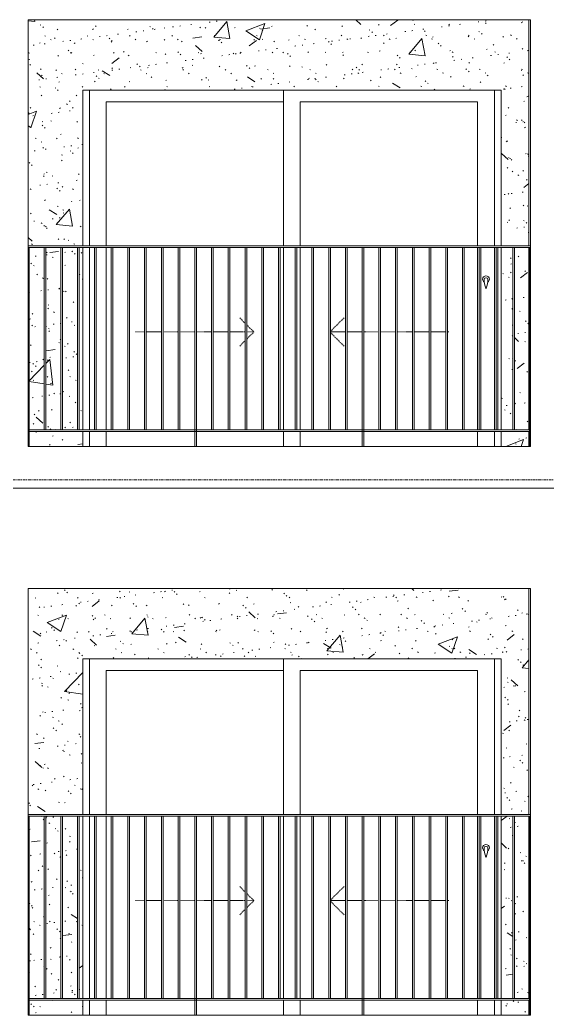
# Model space of a CAD drawing. Header units: millimetres. Extents: x -134153 to 99383, y -5233 to 35400.
# Drawn here: x -69103 to -65953, y 19400 to 25350 of the extents above; entities that cross this region are included whole.
import ezdxf

# ---------------------------------------------------------------- set-up
doc = ezdxf.new("R2010")
doc.units = ezdxf.units.MM
doc.linetypes.add('Centre', pattern=[31.75, 6.35, -4.7625, 15.875, -4.7625])
doc.linetypes.add('Dash', pattern=[6, 3, -3])
for name, color, linetype, lineweight in [('0-1', 7, 'Continuous', 5), ('A-DOOR', 31, 'Continuous', 9), ('A-DOOR-FRAM', 31, 'Continuous', 9), ('A-DOOR-HDLN', 31, 'Dash', 9), ('A-FLOR-HRAL', 11, 'Continuous', 9), ('A-FLOR-LEVL-2', 51, 'Centre', 9), ('A-WALL', 113, 'Continuous', 9), ('A-WALL-PATT-1', 9, 'Continuous', 9), ('I-WALL-1', 7, 'Continuous', 9)]:
    doc.layers.add(name, color=color, linetype=linetype, lineweight=lineweight)
pattern_1 = [(50, (-81864.4, 1200), (1165.978, -102.01), [121.92, -1341.12]), (355, (-81864.4, 1200), (-225.554, 1222.763), [97.536, -1072.896]), (100.451, (-81767.3, 1191.5), (940.433, 1120.746), [103.616, -1139.776]), (46.184, (-81864.4, 1525.1), (1734.906, -269.074), [182.88, -2011.68]), (96.636, (-81719.9, 1502.7), (1519.38, 1583.54), [155.42, -1709.66]), (351.184, (-81864.4, 1525.1), (1519.39, 1583.52), [146.3, -1609.34]), (21, (-81701.9, 1443.8), (970.332, -654.498), [121.92, -1341.12]), (326, (-81701.9, 1443.8), (395.533, 1178.804), [97.536, -1072.896]), (71.451, (-81621, 1389.3), (1365.87, 524.296), [103.616, -1139.776]), (37.5, (-81864.44, 1200), (19.767, 541.153), [53.645, -1006.246, 53.645, -1035.507, -1076.96]), (37.5, (-81864.44, 1200), (19.767, 541.153), [-2149.043, 53.645, -1023.315]), (7.5, (-81864.44, 1200), (427.646, 641.156), [53.645, -567.334, 53.645, -981.862, -410.464]), (7.5, (-81864.44, 1200), (427.646, 641.156), [-1656.486, 53.645, -356.82]), (327.5, (-82226.95, 1200), (867.782, -36.665), [53.645, -352.755, 53.645, -1214.323, -1682.496]), (327.5, (-82226.95, 1200), (867.782, -36.665), [-1674.368, 53.645, -1628.85]), (317.5, (-82389.5, 1200), (948.028, 162.73), [53.645, -474.675, 53.645, -788.416, -1194.816]), (317.5, (-82389.5, 1200), (948.028, 162.73), [-1370.38, 53.645, -1141.17])]
pattern_2 = [(37.5, (-81864.44, 1200), (-5.1206, 156.61216), [5.364, -118.181, 5.364, -132.812, -132.08]), (37.5, (-81864.44, 1200), (-5.1206, 156.61216), [-261.722, 5.364, -126.716]), (7.5, (-81864.44, 1200), (143.847, 229.3842), [5.364, -61.285, 5.364, -105.989, -42.672]), (7.5, (-81864.44, 1200), (143.847, 229.3842), [-178.003, 5.364, -37.308]), (327.5, (-81964.42, 1200), (253.1176, 0.4601), [5.364, -35.276, 5.364, -140.94, -191.008]), (327.5, (-81964.42, 1200), (253.1176, 0.4601), [-186.944, 5.364, -185.644]), (317.5, (-81964.42, 1200), (244.3381, 71.3376), [5.364, -14.956, 5.364, -90.546, -109.728]), (317.5, (-81964.42, 1200), (244.3381, 71.3376), [-116.23, 5.364, -104.364])]

# ---------------------------------------------------------------- blocks, each defined once
blk = doc.blocks.new('NCV_TKTC_TANG 6 - 8_rvt-1-TKCS_MẶT ĐỨNG HƯỚNG BẮC')
at = {"layer": 'A-WALL-PATT-1'}
h = blk.add_hatch(dxfattribs=at)
h.set_pattern_fill('FP_2', color=256, style=0, pattern_type=2)
h.set_pattern_definition(pattern_1)
h.paths.add_polyline_path([(-66073.4, 22800), (-66062.6, 22800), (-66062.6, 22890), (-66227.6, 22890), (-66227.6, 22800)])
h.paths.add_polyline_path([(-69047.6, 22800), (-68727.6, 22800), (-68727.6, 22890), (-69047.6, 22890)])
h.paths.add_polyline_path([(-68957.6, 22900), (-68957.6, 23990), (-69047.6, 23990), (-69047.6, 22900), (-69008, 22900)])
h.paths.add_polyline_path([(-68947.6, 22900), (-68857.6, 22900), (-68857.6, 23990), (-68947.6, 23990), (-68947.6, 23076.6)])
h.paths.add_polyline_path([(-68847.6, 22900), (-68757.6, 22900), (-68757.6, 23990), (-68847.6, 23990), (-68847.6, 23076.6)])
h.paths.add_polyline_path([(-68747.6, 22900), (-68727.6, 22900), (-68727.6, 23990), (-68747.6, 23990), (-68747.6, 23076.6)])
h.paths.add_polyline_path([(-66062.6, 22900), (-66062.6, 23990), (-66147.6, 23990), (-66147.6, 22900), (-66080.7, 22900)])
h.paths.add_polyline_path([(-66227.6, 22900), (-66157.6, 22900), (-66157.6, 23990), (-66227.6, 23990), (-66227.6, 23018.8)])
h.paths.add_polyline_path([(-68727.6, 24000), (-68727.6, 24930), (-66227.6, 24930), (-66227.6, 24000), (-66062.6, 24000), (-66062.6, 25350), (-69052.6, 25350), (-69052.6, 24000), (-68856.1, 24000)])
h = blk.add_hatch(dxfattribs=at)
h.set_pattern_fill('FP_3', color=256, style=0, pattern_type=2)
h.set_pattern_definition(pattern_2)
h.paths.add_polyline_path([(-66073.4, 22800), (-66062.6, 22800), (-66062.6, 22890), (-66227.6, 22890), (-66227.6, 22800)])
h.paths.add_polyline_path([(-69047.6, 22800), (-68727.6, 22800), (-68727.6, 22890), (-69047.6, 22890)])
h.paths.add_polyline_path([(-68957.6, 22900), (-68957.6, 23990), (-69047.6, 23990), (-69047.6, 22900), (-69008, 22900)])
h.paths.add_polyline_path([(-68947.6, 22900), (-68857.6, 22900), (-68857.6, 23990), (-68947.6, 23990), (-68947.6, 23076.6)])
h.paths.add_polyline_path([(-68847.6, 22900), (-68757.6, 22900), (-68757.6, 23990), (-68847.6, 23990), (-68847.6, 23076.6)])
h.paths.add_polyline_path([(-68747.6, 22900), (-68727.6, 22900), (-68727.6, 23990), (-68747.6, 23990), (-68747.6, 23076.6)])
h.paths.add_polyline_path([(-66062.6, 22900), (-66062.6, 23990), (-66147.6, 23990), (-66147.6, 22900), (-66080.7, 22900)])
h.paths.add_polyline_path([(-66227.6, 22900), (-66157.6, 22900), (-66157.6, 23990), (-66227.6, 23990), (-66227.6, 23018.8)])
h.paths.add_polyline_path([(-68727.6, 24000), (-68727.6, 24930), (-66227.6, 24930), (-66227.6, 24000), (-66062.6, 24000), (-66062.6, 25350), (-69052.6, 25350), (-69052.6, 24000), (-68856.1, 24000)])
at = {"layer": 'I-WALL-1'}
for p, q in [((-66062.6, 24000), (-66062.6, 25350)), ((-68727.6, 24000), (-68727.6, 24930)), ((-68727.6, 24930), (-66227.6, 24930)), ((-66227.6, 24930), (-66227.6, 24000)), ((-68727.6, 22900), (-68727.6, 23990)), ((-66227.6, 23990), (-66227.6, 22900)), ((-66062.6, 22900), (-66062.6, 23990)), ((-68727.6, 22800), (-68727.6, 22890)), ((-66227.6, 22890), (-66227.6, 22800)), ((-66062.6, 22800), (-66062.6, 22890))]:
    blk.add_line(p, q, dxfattribs=at)
blk = doc.blocks.new('NCV_TKTC_TANG 6 - 8_rvt-3-TKCS_MẶT ĐỨNG HƯỚNG BẮC')
at = {"layer": 'A-WALL-PATT-1'}
h = blk.add_hatch(dxfattribs=at)
h.set_pattern_fill('FP_2', color=256, style=0, pattern_type=2)
h.set_pattern_definition(pattern_1)
h.paths.add_polyline_path([(-66073.4, 19400), (-66062.6, 19400), (-66062.6, 19490), (-66227.6, 19490), (-66227.6, 19400)])
h.paths.add_polyline_path([(-69047.6, 19400), (-68727.6, 19400), (-68727.6, 19490), (-69047.6, 19490)])
h.paths.add_polyline_path([(-69008, 19500), (-68957.6, 19500), (-68957.6, 20590), (-69047.6, 20590), (-69047.6, 19500), (-69016.9, 19500)])
h.paths.add_polyline_path([(-68947.6, 19500), (-68857.6, 19500), (-68857.6, 20590), (-68947.6, 20590), (-68947.6, 19764.6)])
h.paths.add_polyline_path([(-66062.6, 19500), (-66062.6, 20590), (-66147.6, 20590), (-66147.6, 19500), (-66080.7, 19500)])
h.paths.add_polyline_path([(-68727.6, 19500), (-68727.6, 20590), (-68747.6, 20590), (-68747.6, 19500)])
h.paths.add_polyline_path([(-68757.6, 19500), (-68757.6, 20590), (-68847.6, 20590), (-68847.6, 19500)])
h.paths.add_polyline_path([(-66157.6, 19500), (-66157.6, 20590), (-66227.6, 20590), (-66227.6, 19500)])
h.paths.add_polyline_path([(-69052.6, 20600), (-68727.6, 20600), (-68727.6, 21530), (-66227.6, 21530), (-66227.6, 20600), (-66062.6, 20600), (-66062.6, 21950), (-69052.6, 21950), (-69052.6, 20868.6)])
h = blk.add_hatch(dxfattribs=at)
h.set_pattern_fill('FP_3', color=256, style=0, pattern_type=2)
h.set_pattern_definition(pattern_2)
h.paths.add_polyline_path([(-66073.4, 19400), (-66062.6, 19400), (-66062.6, 19490), (-66227.6, 19490), (-66227.6, 19400)])
h.paths.add_polyline_path([(-69047.6, 19400), (-68727.6, 19400), (-68727.6, 19490), (-69047.6, 19490)])
h.paths.add_polyline_path([(-69008, 19500), (-68957.6, 19500), (-68957.6, 20590), (-69047.6, 20590), (-69047.6, 19500), (-69016.9, 19500)])
h.paths.add_polyline_path([(-68947.6, 19500), (-68857.6, 19500), (-68857.6, 20590), (-68947.6, 20590), (-68947.6, 19764.6)])
h.paths.add_polyline_path([(-66062.6, 19500), (-66062.6, 20590), (-66147.6, 20590), (-66147.6, 19500), (-66080.7, 19500)])
h.paths.add_polyline_path([(-68727.6, 19500), (-68727.6, 20590), (-68747.6, 20590), (-68747.6, 19500)])
h.paths.add_polyline_path([(-68757.6, 19500), (-68757.6, 20590), (-68847.6, 20590), (-68847.6, 19500)])
h.paths.add_polyline_path([(-66157.6, 19500), (-66157.6, 20590), (-66227.6, 20590), (-66227.6, 19500)])
h.paths.add_polyline_path([(-69052.6, 20600), (-68727.6, 20600), (-68727.6, 21530), (-66227.6, 21530), (-66227.6, 20600), (-66062.6, 20600), (-66062.6, 21950), (-69052.6, 21950), (-69052.6, 20868.6)])
at = {"layer": 'I-WALL-1'}
for p, q in [((-66062.6, 20600), (-66062.6, 21950)), ((-68727.6, 20600), (-68727.6, 21530)), ((-68727.6, 21530), (-66227.6, 21530)), ((-66227.6, 21530), (-66227.6, 20600)), ((-68727.6, 19500), (-68727.6, 20590)), ((-66227.6, 20590), (-66227.6, 19500)), ((-66062.6, 19500), (-66062.6, 20590)), ((-68727.6, 19400), (-68727.6, 19490)), ((-66227.6, 19490), (-66227.6, 19400)), ((-66062.6, 19400), (-66062.6, 19490))]:
    blk.add_line(p, q, dxfattribs=at)
blk = doc.blocks.new('DEG_02-DEG_03 - DEG_02-2500x2400mm-CỬA ĐI 02 CÁNH TRƯỢT-V25-TKCS_MẶT ĐỨNG HƯỚNG BẮC')
at = {"layer": 'A-DOOR'}
for p, q in [((-67527.6, 10400), (-67527.6, 11330)), ((-66267.6, 11330), (-66267.6, 10400)), ((-68587.6, 11260), (-68587.6, 10400)), ((-68587.6, 11260), (-67527.6, 11260)), ((-67427.6, 11260), (-67427.6, 10400)), ((-67427.6, 11260), (-66367.6, 11260)), ((-66367.6, 10400), (-66367.6, 11260)), ((-68587.6, 10390), (-68587.6, 9300)), ((-67527.6, 9300), (-67527.6, 10390)), ((-67427.6, 10390), (-67427.6, 9300)), ((-66367.6, 9300), (-66367.6, 10390)), ((-66267.6, 10390), (-66267.6, 9300)), ((-68587.6, 9290), (-68587.6, 9200)), ((-67527.6, 9200), (-67527.6, 9290)), ((-67427.6, 9290), (-67427.6, 9200)), ((-66367.6, 9200), (-66367.6, 9290)), ((-66267.6, 9290), (-66267.6, 9200))]:
    blk.add_line(p, q, dxfattribs=at)
at = {"layer": 'A-DOOR', "flags": 128}
blk.add_lwpolyline([(-66316.1, 10208.7), (-66316.1, 10208.7), (-66316.1, 10208.7), (-66316.1, 10208.7), (-66316.1, 10208.7), (-66316.1, 10208.7), (-66316.1, 10208.7), (-66316.2, 10208.7), (-66316.2, 10208.7), (-66316.2, 10208.7), (-66316.2, 10208.7), (-66316.3, 10208.7), (-66316.3, 10208.7), (-66316.3, 10208.7), (-66316.4, 10208.7), (-66316.4, 10208.7), (-66316.4, 10208.7), (-66316.5, 10208.7), (-66316.5, 10208.7), (-66316.6, 10208.7), (-66316.6, 10208.7), (-66316.7, 10208.7), (-66316.7, 10208.7), (-66316.8, 10208.7), (-66316.8, 10208.7), (-66316.9, 10208.7), (-66316.9, 10208.7), (-66317, 10208.7), (-66317, 10208.7), (-66317.1, 10208.7), (-66317.1, 10208.7), (-66317.2, 10208.7), (-66317.3, 10208.7), (-66317.3, 10208.7), (-66317.4, 10208.7), (-66317.4, 10208.7), (-66317.5, 10208.7), (-66317.5, 10208.7), (-66317.6, 10208.7), (-66317.7, 10208.7), (-66317.7, 10208.7), (-66317.8, 10208.7), (-66317.8, 10208.7), (-66317.9, 10208.7), (-66318, 10208.7), (-66318, 10208.7), (-66318.1, 10208.7), (-66318.1, 10208.7), (-66318.2, 10208.7), (-66318.2, 10208.7), (-66318.3, 10208.7), (-66318.3, 10208.7), (-66318.4, 10208.7), (-66318.4, 10208.7), (-66318.5, 10208.7), (-66318.5, 10208.7), (-66318.6, 10208.7), (-66318.6, 10208.7), (-66318.7, 10208.7), (-66318.7, 10208.7), (-66318.7, 10208.7), (-66318.8, 10208.7), (-66318.8, 10208.7), (-66318.8, 10208.7), (-66318.9, 10208.7), (-66318.9, 10208.7), (-66318.9, 10208.7), (-66319, 10208.7), (-66319, 10208.7), (-66319, 10208.7), (-66319, 10208.7), (-66319, 10208.7), (-66319, 10208.7), (-66319, 10208.7), (-66319.1, 10208.7), (-66319.1, 10208.7)], dxfattribs=at)
at = {"layer": 'A-DOOR'}
for centre, radius, start, end in [((-66317.6, 10200), 20, 0, 180), ((-66317.6, 10200), 20, 180, 240), ((-66319.1, 10199.2), 9.45, 90, 180), ((-66163.8, 10199.2), 164.8, 180, 199.13397), ((-66316.1, 10199.2), 9.45, 0, 90), ((-66471.4, 10199.2), 164.8, 340.86603, 0), ((-66317.6, 10200), 20, 300, 0), ((-66317.2, 10146), 2.34, 199.13397, 261.03098), ((-66317.9, 10146), 2.34, 278.96902, 340.86603)]:
    blk.add_arc(centre, radius, start, end, dxfattribs=at)
at = {"layer": 'A-DOOR-FRAM'}
for p, q in [((-68687.6, 10400), (-68687.6, 11330)), ((-66267.6, 10400), (-66267.6, 11330)), ((-68687.6, 9300), (-68687.6, 10390)), ((-66267.6, 9300), (-66267.6, 10390)), ((-68687.6, 9200), (-68687.6, 9290)), ((-66267.6, 9200), (-66267.6, 9290))]:
    blk.add_line(p, q, dxfattribs=at)
at = {"layer": 'A-DOOR-HDLN'}
for p, q in [((-67757.6, 9937), (-67789.7, 9969.1)), ((-67247.6, 9887), (-67165.5, 9969.1)), ((-68414.8, 9884.2), (-68357.6, 9884.2)), ((-68347.6, 9884.2), (-68257.6, 9884.2)), ((-68247.6, 9884.2), (-68157.6, 9884.2)), ((-68147.6, 9884.2), (-68057.6, 9884.2)), ((-68047.6, 9884.2), (-67957.6, 9884.2)), ((-67947.6, 9884.2), (-67857.6, 9884.2)), ((-67847.6, 9884.2), (-67757.6, 9884.2)), ((-67704.8, 9884.2), (-67747.6, 9927)), ((-67704.8, 9884.2), (-67747.6, 9841.5)), ((-67747.6, 9884.2), (-67704.8, 9884.2)), ((-67157.6, 9884.2), (-67247.6, 9884.2)), ((-67247.6, 9881.5), (-67165.5, 9799.4)), ((-67057.6, 9884.2), (-67147.6, 9884.2)), ((-66957.6, 9884.2), (-67047.6, 9884.2)), ((-66857.6, 9884.2), (-66947.6, 9884.2)), ((-66757.6, 9884.2), (-66847.6, 9884.2)), ((-66657.6, 9884.2), (-66747.6, 9884.2)), ((-66557.6, 9884.2), (-66647.6, 9884.2)), ((-66540.3, 9884.2), (-66547.6, 9884.2)), ((-67757.6, 9831.5), (-67789.7, 9799.4))]:
    blk.add_line(p, q, dxfattribs=at)
blk = doc.blocks.new('Railing - 10mm-1251313-TKCS_MẶT ĐỨNG HƯỚNG BẮC')
at = {"layer": 'A-FLOR-HRAL'}
for p, q in [((-60830.064287, 5900), (-60830.064287, 6990)), ((-60820.064287, 6990), (-60820.064287, 5900))]:
    blk.add_line(p, q, dxfattribs=at)
blk = doc.blocks.new('Railing - 50 x 10mm-1251315-TKCS_MẶT ĐỨNG HƯỚNG BẮC')
at = {"layer": 'A-FLOR-HRAL'}
for p, q in [((-59897.564287, 6990), (-59907.564287, 6990)), ((-59907.564287, 5800), (-59907.564287, 6990)), ((-59897.564287, 6990), (-59897.564287, 5800))]:
    blk.add_line(p, q, dxfattribs=at)
blk = doc.blocks.new('Railing - 50 x 10mm-V58-TKCS_MẶT ĐỨNG HƯỚNG BẮC')
at = {"layer": 'A-FLOR-HRAL'}
for q in [(-69052.635618, 6990), (-69047.564287, 5800)]:
    blk.add_line((-69047.564287, 6990), q, dxfattribs=at)
blk = doc.blocks.new('Railing - 50 x 10mm-V55-TKCS_MẶT ĐỨNG HƯỚNG BẮC')
at = {"layer": 'A-FLOR-HRAL'}
for p in [(-57852.564287, 6990), (-57857.564287, 5800)]:
    blk.add_line(p, (-57857.564287, 6990), dxfattribs=at)
blk = doc.blocks.new('Railing - Railing-3821445-TKCS_MẶT ĐỨNG HƯỚNG BẮC')
at = {"layer": 'A-FLOR-HRAL'}
for p, q in [((-69052.564287, 19490), (-69052.564287, 19500)), ((-69052.564287, 19500), (-66052.564287, 19500)), ((-69052.564287, 19490), (-66052.564287, 19490))]:
    blk.add_line(p, q, dxfattribs=at)
for name, p in [('Railing - 50 x 10mm-V58-TKCS_MẶT ĐỨNG HƯỚNG BẮC', (0, 13600)), ('Railing - 10mm-1251313-TKCS_MẶT ĐỨNG HƯỚNG BẮC', (-8127.5, 13600)), ('Railing - 10mm-1251313-TKCS_MẶT ĐỨNG HƯỚNG BẮC', (-8027.5, 13600)), ('Railing - 10mm-1251313-TKCS_MẶT ĐỨNG HƯỚNG BẮC', (-7927.5, 13600)), ('Railing - 10mm-1251313-TKCS_MẶT ĐỨNG HƯỚNG BẮC', (-7827.5, 13600)), ('Railing - 10mm-1251313-TKCS_MẶT ĐỨNG HƯỚNG BẮC', (-7727.5, 13600)), ('Railing - 10mm-1251313-TKCS_MẶT ĐỨNG HƯỚNG BẮC', (-7627.5, 13600)), ('Railing - 10mm-1251313-TKCS_MẶT ĐỨNG HƯỚNG BẮC', (-7527.5, 13600)), ('Railing - 10mm-1251313-TKCS_MẶT ĐỨNG HƯỚNG BẮC', (-7427.5, 13600)), ('Railing - 10mm-1251313-TKCS_MẶT ĐỨNG HƯỚNG BẮC', (-7327.5, 13600)), ('Railing - 50 x 10mm-1251315-TKCS_MẶT ĐỨNG HƯỚNG BẮC', (-8150, 13600)), ('Railing - 10mm-1251313-TKCS_MẶT ĐỨNG HƯỚNG BẮC', (-7127.5, 13600)), ('Railing - 10mm-1251313-TKCS_MẶT ĐỨNG HƯỚNG BẮC', (-7027.5, 13600)), ('Railing - 10mm-1251313-TKCS_MẶT ĐỨNG HƯỚNG BẮC', (-6927.5, 13600)), ('Railing - 10mm-1251313-TKCS_MẶT ĐỨNG HƯỚNG BẮC', (-6827.5, 13600)), ('Railing - 10mm-1251313-TKCS_MẶT ĐỨNG HƯỚNG BẮC', (-6727.5, 13600)), ('Railing - 10mm-1251313-TKCS_MẶT ĐỨNG HƯỚNG BẮC', (-6627.5, 13600)), ('Railing - 10mm-1251313-TKCS_MẶT ĐỨNG HƯỚNG BẮC', (-6527.5, 13600)), ('Railing - 10mm-1251313-TKCS_MẶT ĐỨNG HƯỚNG BẮC', (-6427.5, 13600)), ('Railing - 10mm-1251313-TKCS_MẶT ĐỨNG HƯỚNG BẮC', (-6327.5, 13600)), ('Railing - 50 x 10mm-1251315-TKCS_MẶT ĐỨNG HƯỚNG BẮC', (-7150, 13600)), ('Railing - 10mm-1251313-TKCS_MẶT ĐỨNG HƯỚNG BẮC', (-6127.5, 13600)), ('Railing - 10mm-1251313-TKCS_MẶT ĐỨNG HƯỚNG BẮC', (-6027.5, 13600)), ('Railing - 10mm-1251313-TKCS_MẶT ĐỨNG HƯỚNG BẮC', (-5927.5, 13600)), ('Railing - 10mm-1251313-TKCS_MẶT ĐỨNG HƯỚNG BẮC', (-5827.5, 13600)), ('Railing - 10mm-1251313-TKCS_MẶT ĐỨNG HƯỚNG BẮC', (-5727.5, 13600)), ('Railing - 10mm-1251313-TKCS_MẶT ĐỨNG HƯỚNG BẮC', (-5627.5, 13600)), ('Railing - 10mm-1251313-TKCS_MẶT ĐỨNG HƯỚNG BẮC', (-5527.5, 13600)), ('Railing - 10mm-1251313-TKCS_MẶT ĐỨNG HƯỚNG BẮC', (-5427.5, 13600)), ('Railing - 10mm-1251313-TKCS_MẶT ĐỨNG HƯỚNG BẮC', (-5327.5, 13600)), ('Railing - 50 x 10mm-V55-TKCS_MẶT ĐỨNG HƯỚNG BẮC', (-8200, 13600))]:
    blk.add_blockref(name, p)
blk = doc.blocks.new('Top Rail Type - Top Rail_Internal_-3821446-TKCS_MẶT ĐỨNG HƯỚNG BẮC')
at = {"layer": 'A-FLOR-HRAL'}
for p, q in [((-69052.564287, 20590), (-69052.564287, 20600)), ((-66052.564287, 20600), (-69052.564287, 20600)), ((-69052.564287, 20590), (-66052.564287, 20590))]:
    blk.add_line(p, q, dxfattribs=at)
blk = doc.blocks.new('Railing - Railing-3824694-TKCS_MẶT ĐỨNG HƯỚNG BẮC')
at = {"layer": 'A-FLOR-HRAL'}
for p, q in [((-69052.564287, 22890), (-69052.564287, 22900)), ((-69052.564287, 22900), (-66052.564287, 22900)), ((-69052.564287, 22890), (-66052.564287, 22890))]:
    blk.add_line(p, q, dxfattribs=at)
for name, p in [('Railing - 50 x 10mm-V58-TKCS_MẶT ĐỨNG HƯỚNG BẮC', (0, 17000)), ('Railing - 10mm-1251313-TKCS_MẶT ĐỨNG HƯỚNG BẮC', (-8127.5, 17000)), ('Railing - 10mm-1251313-TKCS_MẶT ĐỨNG HƯỚNG BẮC', (-8027.5, 17000)), ('Railing - 10mm-1251313-TKCS_MẶT ĐỨNG HƯỚNG BẮC', (-7927.5, 17000)), ('Railing - 10mm-1251313-TKCS_MẶT ĐỨNG HƯỚNG BẮC', (-7827.5, 17000)), ('Railing - 10mm-1251313-TKCS_MẶT ĐỨNG HƯỚNG BẮC', (-7727.5, 17000)), ('Railing - 10mm-1251313-TKCS_MẶT ĐỨNG HƯỚNG BẮC', (-7627.5, 17000)), ('Railing - 10mm-1251313-TKCS_MẶT ĐỨNG HƯỚNG BẮC', (-7527.5, 17000)), ('Railing - 10mm-1251313-TKCS_MẶT ĐỨNG HƯỚNG BẮC', (-7427.5, 17000)), ('Railing - 10mm-1251313-TKCS_MẶT ĐỨNG HƯỚNG BẮC', (-7327.5, 17000)), ('Railing - 50 x 10mm-1251315-TKCS_MẶT ĐỨNG HƯỚNG BẮC', (-8150, 17000)), ('Railing - 10mm-1251313-TKCS_MẶT ĐỨNG HƯỚNG BẮC', (-7127.5, 17000)), ('Railing - 10mm-1251313-TKCS_MẶT ĐỨNG HƯỚNG BẮC', (-7027.5, 17000)), ('Railing - 10mm-1251313-TKCS_MẶT ĐỨNG HƯỚNG BẮC', (-6927.5, 17000)), ('Railing - 10mm-1251313-TKCS_MẶT ĐỨNG HƯỚNG BẮC', (-6827.5, 17000)), ('Railing - 10mm-1251313-TKCS_MẶT ĐỨNG HƯỚNG BẮC', (-6727.5, 17000)), ('Railing - 10mm-1251313-TKCS_MẶT ĐỨNG HƯỚNG BẮC', (-6627.5, 17000)), ('Railing - 10mm-1251313-TKCS_MẶT ĐỨNG HƯỚNG BẮC', (-6527.5, 17000)), ('Railing - 10mm-1251313-TKCS_MẶT ĐỨNG HƯỚNG BẮC', (-6427.5, 17000)), ('Railing - 10mm-1251313-TKCS_MẶT ĐỨNG HƯỚNG BẮC', (-6327.5, 17000)), ('Railing - 50 x 10mm-1251315-TKCS_MẶT ĐỨNG HƯỚNG BẮC', (-7150, 17000)), ('Railing - 10mm-1251313-TKCS_MẶT ĐỨNG HƯỚNG BẮC', (-6127.5, 17000)), ('Railing - 10mm-1251313-TKCS_MẶT ĐỨNG HƯỚNG BẮC', (-6027.5, 17000)), ('Railing - 10mm-1251313-TKCS_MẶT ĐỨNG HƯỚNG BẮC', (-5927.5, 17000)), ('Railing - 10mm-1251313-TKCS_MẶT ĐỨNG HƯỚNG BẮC', (-5827.5, 17000)), ('Railing - 10mm-1251313-TKCS_MẶT ĐỨNG HƯỚNG BẮC', (-5727.5, 17000)), ('Railing - 10mm-1251313-TKCS_MẶT ĐỨNG HƯỚNG BẮC', (-5627.5, 17000)), ('Railing - 10mm-1251313-TKCS_MẶT ĐỨNG HƯỚNG BẮC', (-5527.5, 17000)), ('Railing - 10mm-1251313-TKCS_MẶT ĐỨNG HƯỚNG BẮC', (-5427.5, 17000)), ('Railing - 10mm-1251313-TKCS_MẶT ĐỨNG HƯỚNG BẮC', (-5327.5, 17000)), ('Railing - 50 x 10mm-V55-TKCS_MẶT ĐỨNG HƯỚNG BẮC', (-8200, 17000))]:
    blk.add_blockref(name, p)
blk = doc.blocks.new('Top Rail Type - Top Rail_Internal_-3824695-TKCS_MẶT ĐỨNG HƯỚNG BẮC')
at = {"layer": 'A-FLOR-HRAL'}
for p, q in [((-69052.564287, 23990), (-69052.564287, 24000)), ((-66052.564287, 24000), (-69052.564287, 24000)), ((-69052.564287, 23990), (-66052.564287, 23990))]:
    blk.add_line(p, q, dxfattribs=at)

msp = doc.modelspace()

# ---------------------------------------------------------------- linework, layer by layer
at = {"layer": 'A-FLOR-LEVL-2'}
msp.add_line((-134152.6, 22600), (-25724.3, 22600), dxfattribs=at)
at = {"layer": 'A-WALL'}
for p, q in [((-69052.6, 22800), (-69052.6, 25350)), ((-69052.6, 25350), (-66052.6, 25350)), ((-66052.6, 25350), (-66052.6, 22800)), ((-66052.6, 22800), (-69052.6, 22800)), ((-62257.6, 22550), (-76052.6, 22550)), ((-69052.6, 19400), (-69052.6, 21950)), ((-69052.6, 21950), (-66052.6, 21950)), ((-66052.6, 21950), (-66052.6, 19400)), ((-66052.6, 19400), (-69052.6, 19400))]:
    msp.add_line(p, q, dxfattribs=at)

# ---------------------------------------------------------------- block references
at = {"layer": '0-1'}
for name in ['NCV_TKTC_TANG 6 - 8_rvt-1-TKCS_MẶT ĐỨNG HƯỚNG BẮC', 'NCV_TKTC_TANG 6 - 8_rvt-3-TKCS_MẶT ĐỨNG HƯỚNG BẮC']:
    msp.add_blockref(name, (0, 0), dxfattribs=at)
at = {"layer": 'A-DOOR'}
for p in [(0, 13600), (0, 10200)]:
    msp.add_blockref('DEG_02-DEG_03 - DEG_02-2500x2400mm-CỬA ĐI 02 CÁNH TRƯỢT-V25-TKCS_MẶT ĐỨNG HƯỚNG BẮC', p, dxfattribs=at)
at = {"layer": 'A-FLOR-HRAL'}
for name in ['Top Rail Type - Top Rail_Internal_-3824695-TKCS_MẶT ĐỨNG HƯỚNG BẮC', 'Railing - Railing-3824694-TKCS_MẶT ĐỨNG HƯỚNG BẮC', 'Top Rail Type - Top Rail_Internal_-3821446-TKCS_MẶT ĐỨNG HƯỚNG BẮC', 'Railing - Railing-3821445-TKCS_MẶT ĐỨNG HƯỚNG BẮC']:
    msp.add_blockref(name, (0, 0), dxfattribs=at)

doc.saveas('drawing.dxf')
